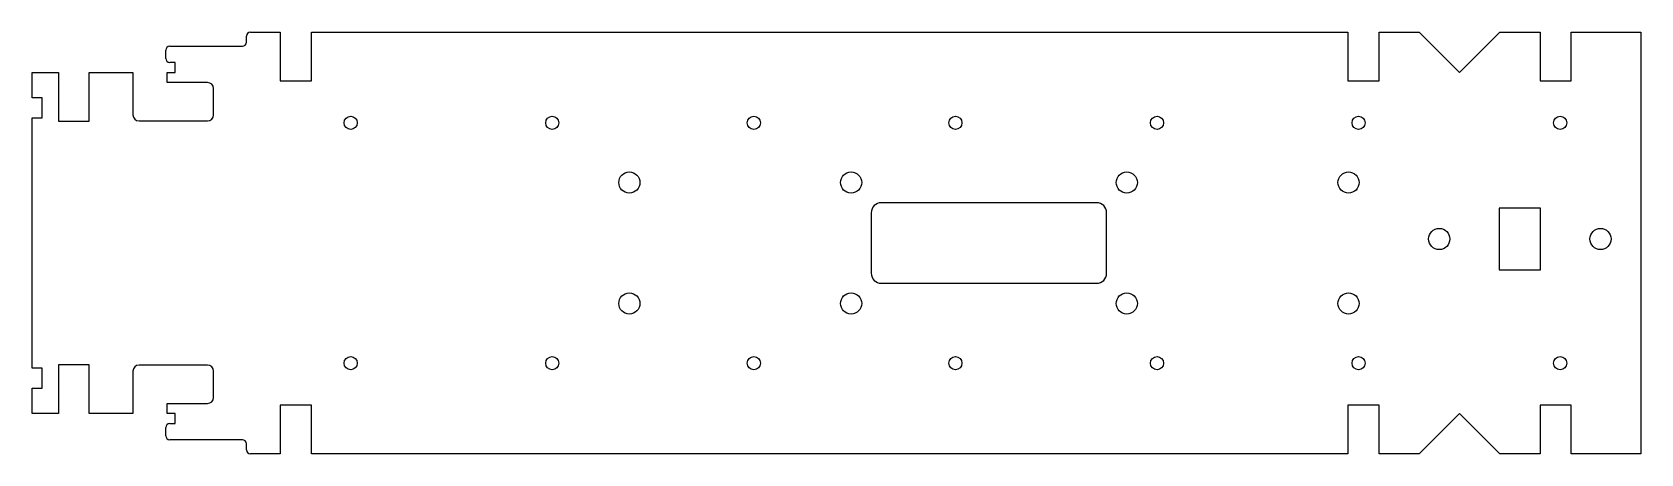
# Model space of a CAD drawing. Extents: x -402 to 396, y -107 to 102.
import ezdxf

# ---------------------------------------------------------------- set-up
doc = ezdxf.new("R2010")
doc.units = 0

msp = doc.modelspace()

# ---------------------------------------------------------------- linework, layer by layer
at = {"layer": 'TAGLIO', "color": 0}
for p, q in [((-295.217943, 97.101239), (-295.217943, 100.101239)), ((-293.217943, 102.101239), (-278.5, 102.101239)), ((-278.5, 102.101239), (-278.5, 77.901239)), ((-263, 77.901239), (-263, 102.101239)), ((-263, 102.101239), (251.13, 102.101239)), ((251.13, 102.101239), (251.13, 77.901239)), ((266.63, 77.901239), (266.63, 102.101239)), ((266.63, 102.101239), (286.5, 102.101239)), ((286.5, 102.101239), (306.5, 82.101239)), ((306.5, 82.101239), (326.5, 102.101239)), ((326.5, 102.101239), (346.5, 102.101239)), ((346.5, 102.101239), (346.5, 77.901239)), ((362, 77.901239), (362, 102.101239)), ((362, 102.101239), (396.5, 102.101239)), ((396.5, 102.101239), (396.5, -107.101239)), ((-335.217943, 89.101239), (-335.217943, 93.101239)), ((-333.217943, 95.101239), (-297.217943, 95.101239)), ((-401.5, 69.601239), (-401.5, 82.101239)), ((-401.5, 82.101239), (-388.5, 82.101239)), ((-388.5, 82.101239), (-388.5, 57.901239)), ((-373.3, 57.901239), (-373.3, 82.101239)), ((-373.3, 82.101239), (-351.5, 82.101239)), ((-351.5, 82.101239), (-351.5, 61.101239)), ((-334.5, 77.101239), (-334.5, 82.101239)), ((-334.5, 82.101239), (-330.5, 82.101239)), ((-330.5, 87.101239), (-333.217943, 87.101239)), ((-330.5, 82.101239), (-330.5, 87.101239)), ((-314.5, 77.101239), (-334.5, 77.101239)), ((-311.5, 61.101239), (-311.5, 74.101239)), ((-278.5, 77.901239), (-263, 77.901239)), ((251.13, 77.901239), (266.63, 77.901239)), ((346.5, 77.901239), (362, 77.901239)), ((-396.5, 69.601239), (-401.5, 69.601239)), ((-396.5, 59.601239), (-396.5, 69.601239)), ((-401.5, -64.601239), (-401.5, 59.601239)), ((-401.5, 59.601239), (-396.5, 59.601239)), ((-388.5, 57.901239), (-373.3, 57.901239)), ((-348.5, 58.101239), (-314.5, 58.101239)), ((73.125714, 17.5), (19.751429, 17.5)), ((126.5, 17.5), (73.125714, 17.5)), ((14.751429, 12.5), (14.751429, -17.5)), ((131.5, -17.5), (131.5, 12.5)), ((346.75, 14.75), (326.25, 14.75)), ((326.25, 14.75), (326.25, -0.5)), ((346.75, -15.75), (346.75, 14.75)), ((326.25, -0.5), (326.25, -15.75)), ((326.25, -15.75), (346.75, -15.75)), ((19.751429, -22.5), (126.5, -22.5)), ((-373.3, -62.901239), (-388.5, -62.901239)), ((-388.5, -62.901239), (-388.5, -87.101239)), ((-373.3, -87.101239), (-373.3, -62.901239)), ((-314.5, -63.101239), (-348.5, -63.101239)), ((-396.5, -64.601239), (-401.5, -64.601239)), ((-396.5, -74.601239), (-396.5, -64.601239)), ((-351.5, -66.101239), (-351.5, -87.101239)), ((-311.5, -79.101239), (-311.5, -66.101239)), ((-401.5, -87.101239), (-401.5, -74.601239)), ((-401.5, -74.601239), (-396.5, -74.601239)), ((-388.5, -87.101239), (-401.5, -87.101239)), ((-351.5, -87.101239), (-373.3, -87.101239)), ((-334.5, -87.101239), (-334.5, -82.101239)), ((-334.5, -82.101239), (-314.5, -82.101239)), ((-330.5, -87.101239), (-334.5, -87.101239)), ((-330.5, -92.101239), (-330.5, -87.101239)), ((-263, -82.901239), (-278.5, -82.901239)), ((-278.5, -82.901239), (-278.5, -107.101239)), ((-263, -107.101239), (-263, -82.901239)), ((266.63, -82.901239), (251.13, -82.901239)), ((251.13, -82.901239), (251.13, -107.101239)), ((266.63, -107.101239), (266.63, -82.901239)), ((306.5, -87.101239), (286.5, -107.101239)), ((326.5, -107.101239), (306.5, -87.101239)), ((362, -82.901239), (346.5, -82.901239)), ((346.5, -82.901239), (346.5, -107.101239)), ((362, -107.101239), (362, -82.901239)), ((-335.217943, -98.101239), (-335.217943, -94.101239)), ((-333.217943, -92.101239), (-330.5, -92.101239)), ((-297.217943, -100.101239), (-333.217943, -100.101239)), ((-295.217943, -105.101239), (-295.217943, -102.101239)), ((-278.5, -107.101239), (-293.217943, -107.101239)), ((251.13, -107.101239), (-263, -107.101239)), ((286.5, -107.101239), (266.63, -107.101239)), ((346.5, -107.101239), (326.5, -107.101239)), ((396.5, -107.101239), (362, -107.101239))]:
    msp.add_line(p, q, dxfattribs=at)
for centre, radius in [((-243.5, 57.101239), 3.25), ((-143.5, 57.101239), 3.25), ((-43.5, 57.101239), 3.25), ((56.5, 57.101239), 3.25), ((156.5, 57.101239), 3.25), ((256.5, 57.101239), 3.25), ((356.5, 57.101239), 3.25), ((-105.248571, 27.5), 5.25), ((4.751429, 27.5), 5.25), ((141.5, 27.5), 5.25), ((251.5, 27.5), 5.25), ((296.5, -0.5), 5.25), ((376.5, -0.5), 5.25), ((-105.248571, -32.5), 5.25), ((4.751429, -32.5), 5.25), ((141.5, -32.5), 5.25), ((251.5, -32.5), 5.25), ((-243.5, -62.101239), 3.25), ((-143.5, -62.101239), 3.25), ((-43.5, -62.101239), 3.25), ((56.5, -62.101239), 3.25), ((156.5, -62.101239), 3.25), ((256.5, -62.101239), 3.25), ((356.5, -62.101239), 3.25)]:
    msp.add_circle(centre, radius, dxfattribs=at)
for centre, radius, start, end in [((-297.217943, 97.101239), 2, 270, 360), ((-293.217943, 100.101239), 2, 90, 180), ((-333.217943, 93.101239), 2, 90, 180), ((-333.217943, 89.101239), 2, 180, 270), ((-314.5, 74.101239), 3, 0, 90), ((-348.5, 61.101239), 3, 180, 270), ((-314.5, 61.101239), 3, 270, 360), ((19.751429, 12.5), 5, 90, 180), ((126.5, 12.5), 5, 0, 90), ((19.751429, -17.5), 5, 180, 270), ((126.5, -17.5), 5, 270, 360), ((-348.5, -66.101239), 3, 90, 180), ((-314.5, -66.101239), 3, 0, 90), ((-314.5, -79.101239), 3, 270, 360), ((-333.217943, -94.101239), 2, 90, 180), ((-333.217943, -98.101239), 2, 180, 270), ((-297.217943, -102.101239), 2, 0, 90), ((-293.217943, -105.101239), 2, 180, 270)]:
    msp.add_arc(centre, radius, start, end, dxfattribs=at)

doc.saveas('drawing.dxf')
